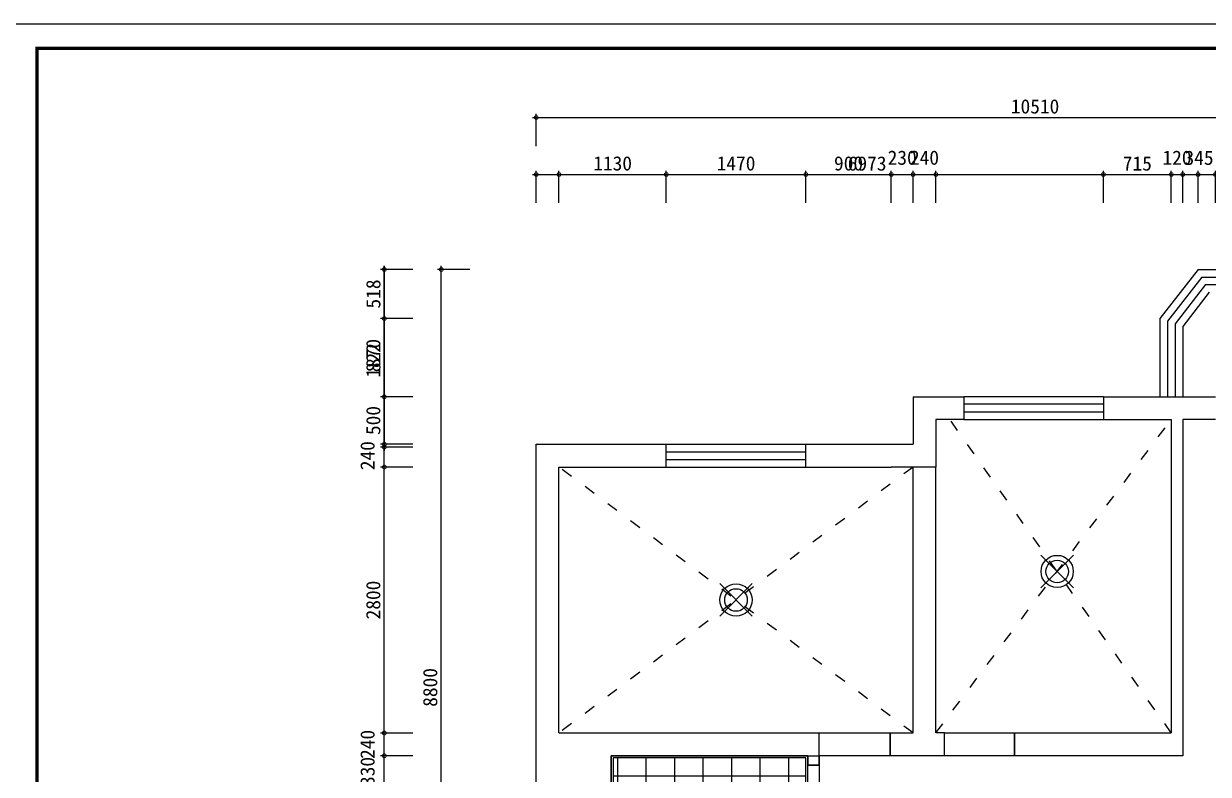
# Model space of a CAD drawing. Header units: millimetres. Extents: x 333665 to 510740, y -473522 to -395501.
# Drawn here: x 422321 to 434800, y -403404 to -395501 of the extents above; entities that cross this region are included whole.
import ezdxf

# ---------------------------------------------------------------- set-up
doc = ezdxf.new("R2010")
doc.units = ezdxf.units.MM
doc.header["$PDMODE"] = 35
doc.header["$PDSIZE"] = 20
doc.linetypes.add('ACAD_ISO03W100', pattern=[30, 12, -18])
for name, color, linetype in [('0-01图框模板说明', 2, 'Continuous'), ('0-02图框细线', 136, 'Continuous'), ('FLOOR', 8, 'Continuous'), ('天花', 2, 'Continuous'), ('柜', 3, 'Continuous'), ('细线', 250, 'Continuous')]:
    doc.layers.add(name, color=color, linetype=linetype)
doc.styles.add('标注文字', font='simhei.ttf')
doc.dimstyles.new('最新标注', dxfattribs={"dimtxt": 150, "dimasz": 80, "dimexe": 40, "dimexo": 40, "dimgap": 40, "dimtad": 1, "dimdec": 0, "dimtxsty": '标注文字', "dimblk": 'DOTSMALL', "dimcen": 2.5, "dimdle": 40, "dimclrd": 46, "dimclre": 46, "dimclrt": 40, "dimadec": 0, "dimazin": 0, "dimtfac": 1, "dimtdec": 0, "dimtmove": 2, "dimatfit": 3, "dimldrblk": 'DOT', "dimfxl": 300, "dimfxlon": 1, "dimarcsym": 0})

# ---------------------------------------------------------------- blocks, each defined once
blk = doc.blocks.new('_DotSmall')
at = {"layer": 'FLOOR', "color": 0, "const_width": 0.5}
blk.add_lwpolyline([(-0.0625, 0, 1), (0.0625, 0, 1)], format="xyb", close=True, dxfattribs=at)
blk = doc.blocks.new('*D229')
at = {"color": 46, "lineweight": -2}
for p, q in [((427960, -397389), (427960, -397049)), ((429090, -397389), (429090, -397049)), ((427920, -397089), (429130, -397089))]:
    blk.add_line(p, q, dxfattribs=at)
at = {"layer": 'Defpoints', "color": 0, "lineweight": -3}
for p in [(429090, -397089), (427960, -400169), (429090, -400169)]:
    blk.add_point(p, dxfattribs=at)
at = {"color": 46, "lineweight": -2, "xscale": 80, "yscale": 80, "zscale": 80, "rotation": 180}
blk.add_blockref('_DotSmall', (427960, -397089), dxfattribs=at)
at = {"color": 46, "lineweight": -2, "xscale": 80, "yscale": 80, "zscale": 80}
blk.add_blockref('_DotSmall', (429090, -397089), dxfattribs=at)
at = {"color": 40, "lineweight": -3, "insert": (428525, -396973), "char_height": 150, "attachment_point": 5, "style": '标注文字'}
blk.add_mtext('1130', dxfattribs=at)
blk = doc.blocks.new('_Dot')
at = {"color": 0, "linetype": 'ByBlock', "lineweight": -2}
blk.add_line((-0.5, 0), (-1, 0), dxfattribs=at)
at = {"color": 0, "linetype": 'ByBlock', "const_width": 0.5}
blk.add_lwpolyline([(-0.25, 0, 1), (0.25, 0, 1)], format="xyb", close=True, dxfattribs=at)
blk = doc.blocks.new('*D230')
at = {"layer": 'Defpoints', "color": 0, "lineweight": -3, "ltscale": 400}
for p in [(430560, -397089), (430560, -399929), (429090, -400169)]:
    blk.add_point(p, dxfattribs=at)
at = {"layer": '细线', "color": 46, "lineweight": -2, "ltscale": 400}
for p, q in [((429090, -397389), (429090, -397049)), ((430560, -397389), (430560, -397049)), ((429050, -397089), (430600, -397089))]:
    blk.add_line(p, q, dxfattribs=at)
at = {"layer": '细线', "color": 46, "lineweight": -2, "ltscale": 400, "xscale": 80, "yscale": 80, "zscale": 80, "rotation": 180}
blk.add_blockref('_DotSmall', (429090, -397089), dxfattribs=at)
at = {"layer": '细线', "color": 46, "lineweight": -2, "ltscale": 400, "xscale": 80, "yscale": 80, "zscale": 80}
blk.add_blockref('_DotSmall', (430560, -397089), dxfattribs=at)
at = {"layer": '细线', "color": 40, "lineweight": -3, "ltscale": 400, "insert": (429825, -396973), "char_height": 150, "attachment_point": 5, "style": '标注文字'}
blk.add_mtext('1470', dxfattribs=at)
blk = doc.blocks.new('*D231')
at = {"color": 46, "lineweight": -2}
for p, q in [((430560, -397389), (430560, -397049)), ((431460, -397389), (431460, -397049)), ((430520, -397089), (431500, -397089))]:
    blk.add_line(p, q, dxfattribs=at)
at = {"layer": 'Defpoints', "color": 0, "lineweight": -3}
for p in [(431460, -397089), (430560, -399929), (431460, -400169)]:
    blk.add_point(p, dxfattribs=at)
at = {"color": 46, "lineweight": -2, "xscale": 80, "yscale": 80, "zscale": 80, "rotation": 180}
blk.add_blockref('_DotSmall', (430560, -397089), dxfattribs=at)
at = {"color": 46, "lineweight": -2, "xscale": 80, "yscale": 80, "zscale": 80}
blk.add_blockref('_DotSmall', (431460, -397089), dxfattribs=at)
at = {"color": 40, "lineweight": -3, "insert": (431010, -396973), "char_height": 150, "attachment_point": 5, "style": '标注文字'}
blk.add_mtext('900', dxfattribs=at)
blk = doc.blocks.new('*D232')
at = {"color": 46, "lineweight": -2}
for p, q in [((431460, -397389), (431460, -397049)), ((431690, -397389), (431690, -397049)), ((431420, -397089), (431730, -397089))]:
    blk.add_line(p, q, dxfattribs=at)
at = {"layer": 'Defpoints', "color": 0, "lineweight": -3}
for p in [(431690, -397089), (431460, -400169), (431690, -400699)]:
    blk.add_point(p, dxfattribs=at)
at = {"color": 46, "lineweight": -2, "xscale": 80, "yscale": 80, "zscale": 80, "rotation": 180}
blk.add_blockref('_DotSmall', (431460, -397089), dxfattribs=at)
at = {"color": 46, "lineweight": -2, "xscale": 80, "yscale": 80, "zscale": 80}
blk.add_blockref('_DotSmall', (431690, -397089), dxfattribs=at)
at = {"color": 40, "lineweight": -3, "insert": (431575, -396913), "char_height": 150, "attachment_point": 5, "style": '标注文字'}
blk.add_mtext('230', dxfattribs=at)
blk = doc.blocks.new('*D233')
at = {"color": 46, "lineweight": -2}
for p, q in [((431690, -397389), (431690, -397049)), ((431930, -397389), (431930, -397049)), ((431650, -397089), (431970, -397089))]:
    blk.add_line(p, q, dxfattribs=at)
at = {"layer": 'Defpoints', "color": 0, "lineweight": -3}
for p in [(431930, -397089), (431690, -400699), (431930, -400699)]:
    blk.add_point(p, dxfattribs=at)
at = {"color": 46, "lineweight": -2, "xscale": 80, "yscale": 80, "zscale": 80, "rotation": 180}
blk.add_blockref('_DotSmall', (431690, -397089), dxfattribs=at)
at = {"color": 46, "lineweight": -2, "xscale": 80, "yscale": 80, "zscale": 80}
blk.add_blockref('_DotSmall', (431930, -397089), dxfattribs=at)
at = {"color": 40, "lineweight": -3, "insert": (431810, -396913), "char_height": 150, "attachment_point": 5, "style": '标注文字'}
blk.add_mtext('240', dxfattribs=at)
blk = doc.blocks.new('*D234')
at = {"layer": 'Defpoints', "color": 0, "lineweight": -3, "ltscale": 400}
for p in [(434410, -397089), (433695, -399669), (434410, -399669)]:
    blk.add_point(p, dxfattribs=at)
at = {"layer": '细线', "color": 46, "lineweight": -2, "ltscale": 400}
for p, q in [((433695, -397389), (433695, -397049)), ((434410, -397389), (434410, -397049)), ((433655, -397089), (434450, -397089))]:
    blk.add_line(p, q, dxfattribs=at)
at = {"layer": '细线', "color": 46, "lineweight": -2, "ltscale": 400, "xscale": 80, "yscale": 80, "zscale": 80, "rotation": 180}
blk.add_blockref('_DotSmall', (433695, -397089), dxfattribs=at)
at = {"layer": '细线', "color": 46, "lineweight": -2, "ltscale": 400, "xscale": 80, "yscale": 80, "zscale": 80}
blk.add_blockref('_DotSmall', (434410, -397089), dxfattribs=at)
at = {"layer": '细线', "color": 40, "lineweight": -3, "ltscale": 400, "insert": (434052, -396974), "char_height": 150, "attachment_point": 5, "style": '标注文字'}
blk.add_mtext('715', dxfattribs=at)
blk = doc.blocks.new('*D235')
at = {"layer": 'Defpoints', "color": 0, "lineweight": -3, "ltscale": 400}
for p in [(434530, -397089), (434410, -399669), (434530, -399669)]:
    blk.add_point(p, dxfattribs=at)
at = {"layer": '细线', "color": 46, "lineweight": -2, "ltscale": 400}
for p, q in [((434410, -397389), (434410, -397049)), ((434530, -397389), (434530, -397049)), ((434370, -397089), (434570, -397089))]:
    blk.add_line(p, q, dxfattribs=at)
at = {"layer": '细线', "color": 46, "lineweight": -2, "ltscale": 400, "xscale": 80, "yscale": 80, "zscale": 80, "rotation": 180}
blk.add_blockref('_DotSmall', (434410, -397089), dxfattribs=at)
at = {"layer": '细线', "color": 46, "lineweight": -2, "ltscale": 400, "xscale": 80, "yscale": 80, "zscale": 80}
blk.add_blockref('_DotSmall', (434530, -397089), dxfattribs=at)
at = {"layer": '细线', "color": 40, "lineweight": -3, "ltscale": 400, "insert": (434470, -396913), "char_height": 150, "attachment_point": 5, "style": '标注文字'}
blk.add_mtext('120', dxfattribs=at)
blk = doc.blocks.new('*D236')
at = {"layer": 'Defpoints', "color": 0, "lineweight": -3, "ltscale": 400}
for p in [(434875, -397089), (434530, -399669), (434875, -399669)]:
    blk.add_point(p, dxfattribs=at)
at = {"layer": '细线', "color": 46, "lineweight": -2, "ltscale": 400}
for p, q in [((434530, -397389), (434530, -397049)), ((434875, -397389), (434875, -397049)), ((434490, -397089), (434915, -397089))]:
    blk.add_line(p, q, dxfattribs=at)
at = {"layer": '细线', "color": 46, "lineweight": -2, "ltscale": 400, "xscale": 80, "yscale": 80, "zscale": 80, "rotation": 180}
blk.add_blockref('_DotSmall', (434530, -397089), dxfattribs=at)
at = {"layer": '细线', "color": 46, "lineweight": -2, "ltscale": 400, "xscale": 80, "yscale": 80, "zscale": 80}
blk.add_blockref('_DotSmall', (434875, -397089), dxfattribs=at)
at = {"layer": '细线', "color": 40, "lineweight": -3, "ltscale": 400, "insert": (434702, -396914), "char_height": 150, "attachment_point": 5, "style": '标注文字'}
blk.add_mtext('345', dxfattribs=at)
blk = doc.blocks.new('*D240')
at = {"color": 46, "lineweight": -2}
for p, q in [((427680, -396489), (438270, -396489)), ((427720, -396789), (427720, -396449)), ((438230, -396789), (438230, -396449))]:
    blk.add_line(p, q, dxfattribs=at)
at = {"layer": 'Defpoints', "color": 0, "lineweight": -3}
for p in [(438230, -396489), (438230, -399429), (427720, -399929)]:
    blk.add_point(p, dxfattribs=at)
at = {"color": 46, "lineweight": -2, "xscale": 80, "yscale": 80, "zscale": 80, "rotation": 180}
blk.add_blockref('_DotSmall', (427720, -396489), dxfattribs=at)
at = {"color": 46, "lineweight": -2, "xscale": 80, "yscale": 80, "zscale": 80}
blk.add_blockref('_DotSmall', (438230, -396489), dxfattribs=at)
at = {"color": 40, "lineweight": -3, "insert": (432975, -396373), "char_height": 150, "attachment_point": 5, "style": '标注文字'}
blk.add_mtext('10510', dxfattribs=at)
blk = doc.blocks.new('*D246')
at = {"color": 46, "lineweight": -2}
for p, q in [((426120, -403579), (426120, -403169)), ((426420, -403209), (426080, -403209)), ((426420, -403539), (426080, -403539))]:
    blk.add_line(p, q, dxfattribs=at)
at = {"layer": 'Defpoints', "color": 0, "lineweight": -3}
for p in [(426120, -403209), (428510, -403209), (427960, -403539)]:
    blk.add_point(p, dxfattribs=at)
at = {"color": 46, "lineweight": -2, "xscale": 80, "yscale": 80, "zscale": 80}
for p, rotation in [((426120, -403209), 90), ((426120, -403539), 270)]:
    blk.add_blockref('_DotSmall', p, dxfattribs=dict(at, rotation=rotation))
at = {"color": 40, "lineweight": -3, "insert": (425944, -403374), "char_height": 150, "attachment_point": 5, "rotation": 90, "style": '标注文字'}
blk.add_mtext('330', dxfattribs=at)
blk = doc.blocks.new('*D247')
at = {"color": 46, "lineweight": -2}
for p, q in [((426420, -402969), (426080, -402969)), ((426120, -403249), (426120, -402929)), ((426420, -403209), (426080, -403209))]:
    blk.add_line(p, q, dxfattribs=at)
at = {"layer": 'Defpoints', "color": 0, "lineweight": -3}
for p in [(426120, -402969), (427960, -402969), (428510, -403209)]:
    blk.add_point(p, dxfattribs=at)
at = {"color": 46, "lineweight": -2, "xscale": 80, "yscale": 80, "zscale": 80}
for p, rotation in [((426120, -402969), 90), ((426120, -403209), 270)]:
    blk.add_blockref('_DotSmall', p, dxfattribs=dict(at, rotation=rotation))
at = {"color": 40, "lineweight": -3, "insert": (425944, -403089), "char_height": 150, "attachment_point": 5, "rotation": 90, "style": '标注文字'}
blk.add_mtext('240', dxfattribs=at)
blk = doc.blocks.new('*D248')
at = {"color": 46, "lineweight": -2}
for p, q in [((426420, -400169), (426080, -400169)), ((426120, -403009), (426120, -400129)), ((426420, -402969), (426080, -402969))]:
    blk.add_line(p, q, dxfattribs=at)
at = {"layer": 'Defpoints', "color": 0, "lineweight": -3}
for p in [(426120, -400169), (427960, -400169), (427960, -402969)]:
    blk.add_point(p, dxfattribs=at)
at = {"color": 46, "lineweight": -2, "xscale": 80, "yscale": 80, "zscale": 80}
for p, rotation in [((426120, -400169), 90), ((426120, -402969), 270)]:
    blk.add_blockref('_DotSmall', p, dxfattribs=dict(at, rotation=rotation))
at = {"color": 40, "lineweight": -3, "insert": (426004, -401569), "char_height": 150, "attachment_point": 5, "rotation": 90, "style": '标注文字'}
blk.add_mtext('2800', dxfattribs=at)
blk = doc.blocks.new('*D249')
at = {"color": 46, "lineweight": -2}
for p, q in [((426420, -399929), (426080, -399929)), ((426120, -400209), (426120, -399889)), ((426420, -400169), (426080, -400169))]:
    blk.add_line(p, q, dxfattribs=at)
at = {"layer": 'Defpoints', "color": 0, "lineweight": -3}
for p in [(426120, -399929), (427720, -399929), (427960, -400169)]:
    blk.add_point(p, dxfattribs=at)
at = {"color": 46, "lineweight": -2, "xscale": 80, "yscale": 80, "zscale": 80}
for p, rotation in [((426120, -399929), 90), ((426120, -400169), 270)]:
    blk.add_blockref('_DotSmall', p, dxfattribs=dict(at, rotation=rotation))
at = {"color": 40, "lineweight": -3, "insert": (425944, -400049), "char_height": 150, "attachment_point": 5, "rotation": 90, "style": '标注文字'}
blk.add_mtext('240', dxfattribs=at)
blk = doc.blocks.new('*D250')
at = {"color": 46, "lineweight": -2}
for p, q in [((426420, -399429), (426080, -399429)), ((426120, -399969), (426120, -399389)), ((426420, -399929), (426080, -399929))]:
    blk.add_line(p, q, dxfattribs=at)
at = {"layer": 'Defpoints', "color": 0, "lineweight": -3}
for p in [(426120, -399429), (431690, -399429), (427720, -399929)]:
    blk.add_point(p, dxfattribs=at)
at = {"color": 46, "lineweight": -2, "xscale": 80, "yscale": 80, "zscale": 80}
for p, rotation in [((426120, -399429), 90), ((426120, -399929), 270)]:
    blk.add_blockref('_DotSmall', p, dxfattribs=dict(at, rotation=rotation))
at = {"color": 40, "lineweight": -3, "insert": (426004, -399679), "char_height": 150, "attachment_point": 5, "rotation": 90, "style": '标注文字'}
blk.add_mtext('500', dxfattribs=at)
blk = doc.blocks.new('*D251')
at = {"color": 46, "lineweight": -2}
for p, q in [((426420, -398606), (426080, -398606)), ((426120, -399469), (426120, -398566)), ((426420, -399429), (426080, -399429))]:
    blk.add_line(p, q, dxfattribs=at)
at = {"layer": 'Defpoints', "color": 0, "lineweight": -3}
for p in [(426120, -398606), (434290, -398606), (431690, -399429)]:
    blk.add_point(p, dxfattribs=at)
at = {"color": 46, "lineweight": -2, "xscale": 80, "yscale": 80, "zscale": 80}
for p, rotation in [((426120, -398606), 90), ((426120, -399429), 270)]:
    blk.add_blockref('_DotSmall', p, dxfattribs=dict(at, rotation=rotation))
at = {"color": 40, "lineweight": -3, "insert": (426005, -399017), "char_height": 150, "attachment_point": 5, "rotation": 90, "style": '标注文字'}
blk.add_mtext('822', dxfattribs=at)
blk = doc.blocks.new('*D252')
at = {"layer": 'Defpoints', "color": 0, "lineweight": -3, "ltscale": 400}
for p in [(426120, -398089), (434692, -398089), (434290, -398606)]:
    blk.add_point(p, dxfattribs=at)
at = {"layer": '细线', "color": 46, "lineweight": -2, "ltscale": 400}
for p, q in [((426120, -398646), (426120, -398049)), ((426420, -398089), (426080, -398089)), ((426420, -398606), (426080, -398606))]:
    blk.add_line(p, q, dxfattribs=at)
at = {"layer": '细线', "color": 46, "lineweight": -2, "ltscale": 400, "xscale": 80, "yscale": 80, "zscale": 80}
for p, rotation in [((426120, -398089), 90), ((426120, -398606), 270)]:
    blk.add_blockref('_DotSmall', p, dxfattribs=dict(at, rotation=rotation))
at = {"layer": '细线', "color": 40, "lineweight": -3, "ltscale": 400, "insert": (426005, -398347), "char_height": 150, "attachment_point": 5, "rotation": 90, "style": '标注文字'}
blk.add_mtext('518', dxfattribs=at)
blk = doc.blocks.new('*D253')
at = {"layer": 'Defpoints', "color": 0, "lineweight": -3, "ltscale": 400}
for p in [(434692, -398089), (426120, -399959), (434140, -399959)]:
    blk.add_point(p, dxfattribs=at)
at = {"layer": '细线', "color": 46, "lineweight": -2, "ltscale": 400}
for p, q in [((426120, -398049), (426120, -399999)), ((426420, -398089), (426080, -398089)), ((426420, -399959), (426080, -399959))]:
    blk.add_line(p, q, dxfattribs=at)
at = {"layer": '细线', "color": 46, "lineweight": -2, "ltscale": 400, "xscale": 80, "yscale": 80, "zscale": 80}
for p, rotation in [((426120, -398089), 90), ((426120, -399959), 270)]:
    blk.add_blockref('_DotSmall', p, dxfattribs=dict(at, rotation=rotation))
at = {"layer": '细线', "color": 40, "lineweight": -3, "ltscale": 400, "insert": (426004, -399024), "char_height": 150, "attachment_point": 5, "rotation": 90, "style": '标注文字'}
blk.add_mtext('1870', dxfattribs=at)
blk = doc.blocks.new('*D254')
at = {"layer": 'Defpoints', "color": 0, "lineweight": -3, "ltscale": 400}
for p in [(434692, -397089), (434692, -398089), (427720, -406889)]:
    blk.add_point(p, dxfattribs=at)
at = {"layer": '细线', "color": 46, "lineweight": -2, "ltscale": 400}
for p, q in [((427720, -397389), (427720, -397049)), ((434692, -397389), (434692, -397049)), ((427680, -397089), (434732, -397089))]:
    blk.add_line(p, q, dxfattribs=at)
at = {"layer": '细线', "color": 46, "lineweight": -2, "ltscale": 400, "xscale": 80, "yscale": 80, "zscale": 80, "rotation": 180}
blk.add_blockref('_DotSmall', (427720, -397089), dxfattribs=at)
at = {"layer": '细线', "color": 46, "lineweight": -2, "ltscale": 400, "xscale": 80, "yscale": 80, "zscale": 80}
blk.add_blockref('_DotSmall', (434692, -397089), dxfattribs=at)
at = {"layer": '细线', "color": 40, "lineweight": -3, "ltscale": 400, "insert": (431206, -396974), "char_height": 150, "attachment_point": 5, "style": '标注文字'}
blk.add_mtext('6973', dxfattribs=at)
blk = doc.blocks.new('*D255')
at = {"layer": 'Defpoints', "color": 0, "lineweight": -3, "ltscale": 400}
for p in [(426720, -398089), (434692, -398089), (427720, -406889)]:
    blk.add_point(p, dxfattribs=at)
at = {"layer": '细线', "color": 46, "lineweight": -2, "ltscale": 400}
for p, q in [((426720, -406929), (426720, -398049)), ((427020, -398089), (426680, -398089)), ((427020, -406889), (426680, -406889))]:
    blk.add_line(p, q, dxfattribs=at)
at = {"layer": '细线', "color": 46, "lineweight": -2, "ltscale": 400, "xscale": 80, "yscale": 80, "zscale": 80}
for p, rotation in [((426720, -398089), 90), ((426720, -406889), 270)]:
    blk.add_blockref('_DotSmall', p, dxfattribs=dict(at, rotation=rotation))
at = {"layer": '细线', "color": 40, "lineweight": -3, "ltscale": 400, "insert": (426604, -402489), "char_height": 150, "attachment_point": 5, "rotation": 90, "style": '标注文字'}
blk.add_mtext('8800', dxfattribs=at)
blk = doc.blocks.new('adsdw33434')
at = {"layer": '天花', "color": 1}
for p, q in [((-382, 382), (382, -382)), ((382, 382), (-382, -382))]:
    blk.add_line(p, q, dxfattribs=at)
for radius in [377, 264]:
    blk.add_circle((0, 0), radius, dxfattribs=at)

msp = doc.modelspace()

# ---------------------------------------------------------------- hatches: boundary and pattern name
at = {"lineweight": -3}
h = msp.add_hatch(dxfattribs=at)
h.set_pattern_fill('_USER', color=8, scale=300, style=0, double=1, pattern_type=0)
h.set_pattern_definition([(0, (427979.64, -404618.64), (0, 300), []), (90, (427979.64, -404618.64), (-300, 2e-14), [])])
h.paths.add_polyline_path([(430559.6, -403308.6), (430559.6, -403228.6), (428529.6, -403228.6), (428529.6, -403558.6), (427979.6, -403558.6), (427979.6, -404618.6), (430559.6, -404618.6), (430559.6, -404008.6)])

# ---------------------------------------------------------------- linework, layer by layer
at = {"color": 3, "lineweight": -3}
for p, q in [((434692.3, -398088.6), (434289.6, -398606.3)), ((434731.4, -398168.6), (434369.6, -398633.7)), ((434692.3, -398088.6), (437827, -398088.6)), ((434731.4, -398168.6), (437787.9, -398168.6)), ((434770.5, -398248.6), (434449.6, -398661.2)), ((434770.5, -398248.6), (437748.8, -398248.6)), ((434809.6, -398328.6), (434529.6, -398688.6)), ((434289.6, -398606.3), (434289.6, -399428.6)), ((434369.6, -398633.7), (434369.6, -399428.6)), ((434449.6, -398661.2), (434449.6, -399428.6)), ((434529.6, -398688.6), (434529.6, -399428.6)), ((433694.6, -399428.6), (432224.6, -399428.6)), ((433694.6, -399508.6), (432224.6, -399508.6)), ((432224.6, -399588.6), (433694.6, -399588.6)), ((432224.6, -399668.6), (433694.6, -399668.6)), ((429089.6, -399928.6), (430559.6, -399928.6)), ((429089.6, -400008.6), (430559.6, -400008.6)), ((429089.6, -400088.6), (430559.6, -400088.6)), ((429089.6, -400168.6), (430559.6, -400168.6))]:
    msp.add_line(p, q, dxfattribs=at)
at = {"color": 0, "lineweight": -3}
for p, q in [((431689.6, -399428.6), (432224.6, -399428.6)), ((431689.6, -399428.6), (431689.6, -399928.6)), ((433694.6, -399428.6), (434289.6, -399428.6)), ((434289.6, -399428.6), (434874.6, -399428.6)), ((432224.6, -399668.6), (431929.6, -399668.6)), ((431929.6, -399668.6), (431929.6, -400168.6)), ((433694.6, -399668.6), (434409.6, -399668.6)), ((434409.6, -399668.6), (434409.6, -402968.6)), ((434409.6, -399668.6), (434409.6, -402968.6)), ((434874.6, -399668.6), (434529.6, -399668.6)), ((434529.6, -399668.6), (434529.6, -403208.6)), ((427719.6, -406888.6), (427719.6, -399928.6)), ((427719.6, -399928.6), (429089.6, -399928.6)), ((430559.6, -399928.6), (431689.6, -399928.6)), ((427959.6, -400168.6), (429089.6, -400168.6)), ((427959.6, -402968.6), (427959.6, -400168.6)), ((430559.6, -400168.6), (431459.6, -400168.6)), ((431689.6, -402968.6), (431689.6, -400168.6)), ((431929.6, -402968.6), (431929.6, -400168.6)), ((427959.6, -402968.6), (430699.6, -402968.6)), ((430699.6, -403208.6), (430699.6, -402968.6)), ((431449.6, -403208.6), (431449.6, -402968.6)), ((431449.6, -402968.6), (431689.6, -402968.6)), ((432019.6, -402968.6), (431929.6, -402968.6)), ((432019.6, -403208.6), (432019.6, -402968.6)), ((432759.6, -403208.6), (432759.6, -402968.6)), ((432759.6, -402968.6), (434409.6, -402968.6)), ((428509.6, -403538.6), (428509.6, -403208.6)), ((428509.6, -403208.6), (430699.6, -403208.6)), ((430579.6, -403308.6), (430579.6, -403208.6)), ((430579.6, -403208.6), (430579.6, -403308.6)), ((430579.6, -403208.6), (430629.6, -403208.6)), ((430579.6, -403308.6), (430579.6, -403208.6)), ((430699.6, -403308.6), (430699.6, -403208.6)), ((430699.6, -403308.6), (430699.6, -403208.6)), ((432019.6, -403208.6), (431449.6, -403208.6)), ((434529.6, -403208.6), (432759.6, -403208.6)), ((430579.6, -403308.6), (430699.6, -403308.6))]:
    msp.add_line(p, q, dxfattribs=at)
at = {"color": 1, "lineweight": -3}
for p, q in [((432224.6, -399428.6), (432224.6, -399668.6)), ((433694.6, -399428.6), (433694.6, -399668.6)), ((429089.6, -400168.6), (429089.6, -399928.6)), ((430559.6, -400168.6), (430559.6, -399928.6)), ((431929.6, -400168.6), (431459.6, -400168.6))]:
    msp.add_line(p, q, dxfattribs=at)
at = {"color": 1, "linetype": 'ACAD_ISO03W100', "lineweight": -3, "ltscale": 10}
for p, q in [((431929.6, -402968.6), (434409.6, -399668.6)), ((434409.6, -402968.6), (432077.1, -399668.6)), ((431689.6, -400168.6), (427959.6, -402968.6)), ((431689.6, -402968.6), (427959.6, -400168.6))]:
    msp.add_line(p, q, dxfattribs=at)
at = {"color": 1, "lineweight": -3}
for points in [[(430699.6, -402968.6), (431449.6, -402968.6), (431449.6, -403208.6), (430699.6, -403208.6)], [(432019.6, -402968.6), (432759.6, -402968.6), (432759.6, -403208.6), (432019.6, -403208.6)], [(430559.6, -403308.6), (430559.6, -403228.6), (428529.6, -403228.6), (428529.6, -403558.6), (427979.6, -403558.6), (427979.6, -404618.6), (430559.6, -404618.6), (430559.6, -404008.6)], [(430579.6, -403208.6), (430699.6, -403208.6), (430699.6, -403308.6), (430579.6, -403308.6)], [(430579.6, -403308.6), (430699.6, -403308.6), (430699.6, -404008.6), (430579.6, -404008.6)]]:
    msp.add_lwpolyline(points, close=True, dxfattribs=at)
at = {"layer": '0-01图框模板说明', "color": 2, "const_width": 37.5}
msp.add_lwpolyline([(443676.6, -395760.2), (443676.6, -410610.7), (422461.6, -410610.7), (422461.6, -395760.2)], close=True, dxfattribs=at)
at = {"layer": '0-02图框细线'}
msp.add_lwpolyline([(443935.3, -395501.4), (443935.3, -410869.4), (422202.8, -410869.4), (422202.8, -395501.4)], close=True, dxfattribs=at)
at = {"layer": '柜', "color": 2}
msp.add_lwpolyline([(430579.6, -403308.6), (430579.6, -403208.6), (428509.6, -403208.6), (428509.6, -403538.6), (427959.6, -403538.6), (427959.6, -404638.6), (430579.6, -404638.6), (430579.6, -404008.6)], close=True, dxfattribs=at)

# ---------------------------------------------------------------- block references
at = {"layer": '天花', "color": 3, "xscale": 0.4500000000116415, "yscale": 0.4500000000698492, "zscale": 0.45}
for p in [(433207.6, -401268.1), (429824.6, -401568.6)]:
    msp.add_blockref('adsdw33434', p, dxfattribs=at)

# ---------------------------------------------------------------- dimensions: what is measured, and where the dimension line sits
at = {"color": 0, "lineweight": -3}
for base, p1, p2, picture, middle in [((438229.6, -396488.6), (427719.6, -399928.6), (438229.6, -399428.6), '*D240', (432974.6, -396372.8)), ((429089.6, -397088.6), (427959.6, -400168.6), (429089.6, -400168.6), '*D229', (428524.6, -396972.8)), ((431459.6, -397088.6), (430559.6, -399928.6), (431459.6, -400168.6), '*D231', (431009.6, -396972.8)), ((431689.6, -397088.6), (431459.6, -400168.6), (431689.6, -400698.6), '*D232', (431574.6, -396912.8)), ((431929.6, -397088.6), (431689.6, -400698.6), (431929.6, -400698.6), '*D233', (431809.6, -396912.8))]:
    dim = msp.add_linear_dim(base=base, p1=p1, p2=p2, dimstyle='最新标注', dxfattribs=at)
    dim.commit()
    dim.dimension.update_dxf_attribs({"geometry": picture, "text_midpoint": middle})
for base, p1, p2, picture, middle in [((426119.6, -398606.3), (431689.6, -399428.6), (434289.6, -398606.3), '*D251', (426004.6, -399017.5)), ((426119.6, -399428.6), (427719.6, -399928.6), (431689.6, -399428.6), '*D250', (426003.8, -399678.6)), ((426119.6, -399928.6), (427959.6, -400168.6), (427719.6, -399928.6), '*D249', (425943.8, -400048.6)), ((426119.6, -400168.6), (427959.6, -402968.6), (427959.6, -400168.6), '*D248', (426003.8, -401568.6)), ((426119.6, -402968.6), (428509.6, -403208.6), (427959.6, -402968.6), '*D247', (425943.8, -403088.6)), ((426119.6, -403208.6), (427959.6, -403538.6), (428509.6, -403208.6), '*D246', (425943.8, -403373.6))]:
    dim = msp.add_linear_dim(base=base, p1=p1, p2=p2, angle=90, dimstyle='最新标注', dxfattribs=at)
    dim.commit()
    dim.dimension.update_dxf_attribs({"geometry": picture, "text_midpoint": middle})
at = {"layer": '细线', "color": 2, "lineweight": -3, "ltscale": 400}
for base, p1, p2, picture, middle in [((434692.3, -397088.6), (427719.6, -406888.6), (434692.3, -398088.6), '*D254', (431206, -396973.6)), ((430559.6, -397088.6), (429089.6, -400168.6), (430559.6, -399928.6), '*D230', (429824.6, -396972.8)), ((434409.6, -397088.6), (433694.6, -399668.6), (434409.6, -399668.6), '*D234', (434052.1, -396973.6)), ((434529.6, -397088.6), (434409.6, -399668.6), (434529.6, -399668.6), '*D235', (434469.6, -396912.8)), ((434874.6, -397088.6), (434529.6, -399668.6), (434874.6, -399668.6), '*D236', (434702.1, -396913.6))]:
    dim = msp.add_linear_dim(base=base, p1=p1, p2=p2, dimstyle='最新标注', dxfattribs=at)
    dim.commit()
    dim.dimension.update_dxf_attribs({"geometry": picture, "text_midpoint": middle})
for base, p1, p2, picture, middle in [((426119.6, -399958.6), (434692.3, -398088.6), (434139.6, -399958.6), '*D253', (426003.8, -399023.6)), ((426119.6, -398088.6), (434289.6, -398606.3), (434692.3, -398088.6), '*D252', (426004.6, -398347.5)), ((426719.6, -398088.6), (427719.6, -406888.6), (434692.3, -398088.6), '*D255', (426603.8, -402488.6))]:
    dim = msp.add_linear_dim(base=base, p1=p1, p2=p2, angle=90, dimstyle='最新标注', dxfattribs=at)
    dim.commit()
    dim.dimension.update_dxf_attribs({"geometry": picture, "text_midpoint": middle})

doc.saveas('drawing.dxf')
